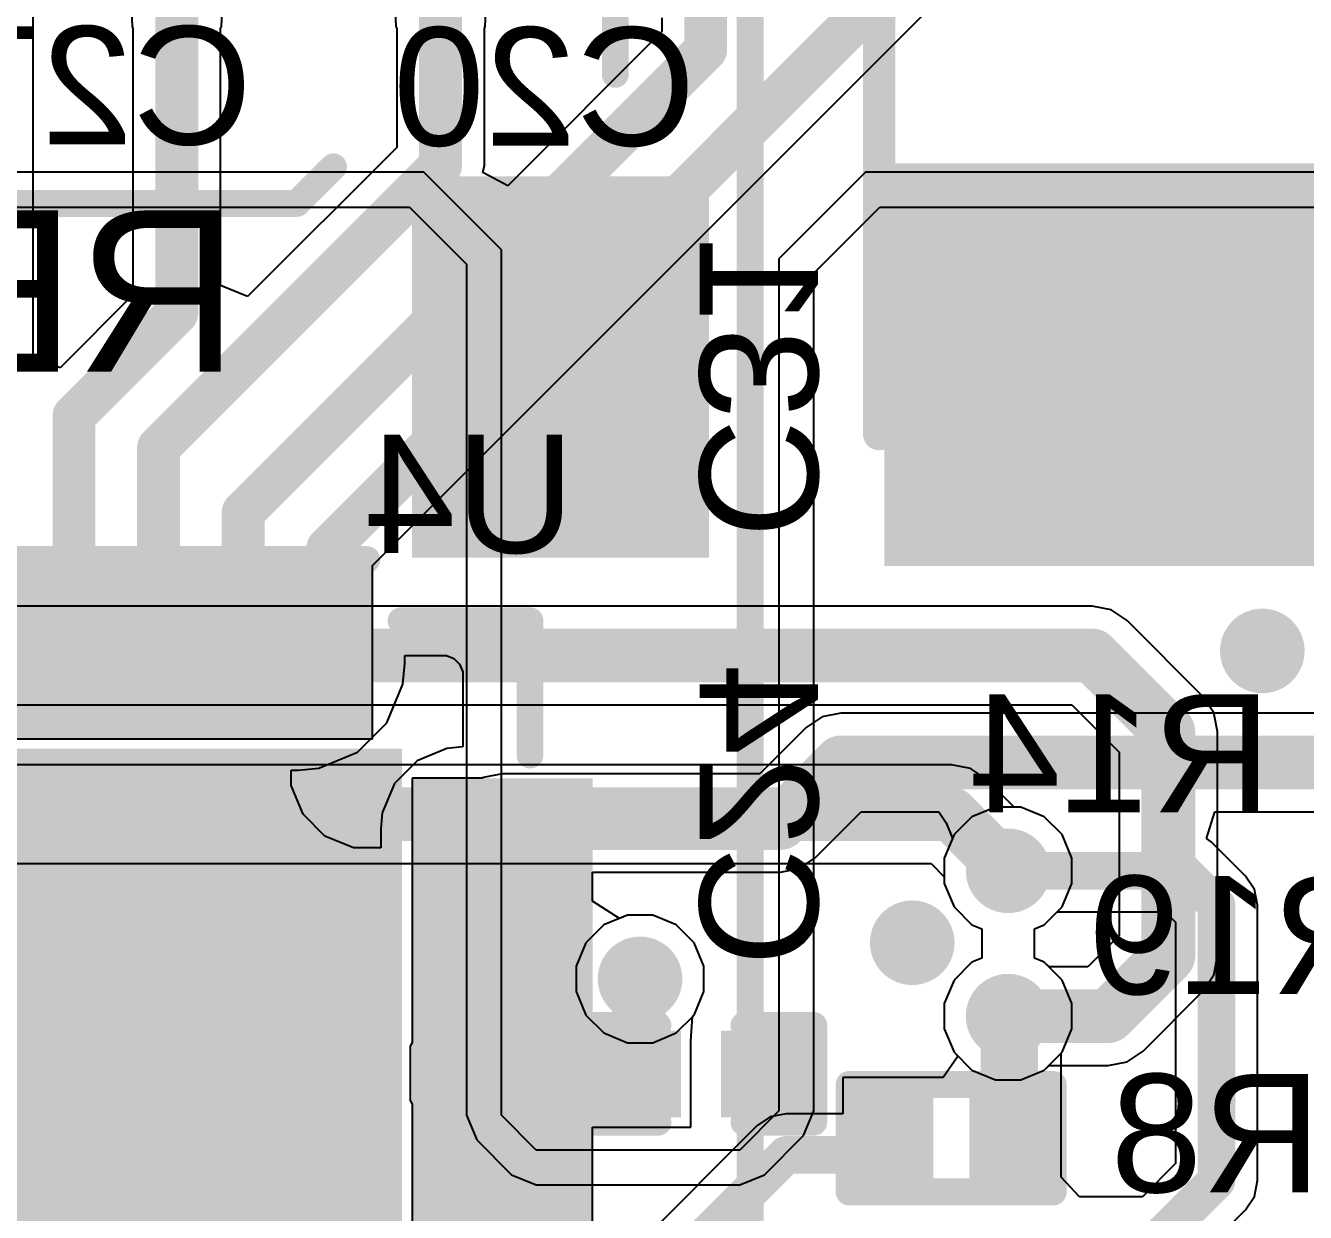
# Model space of a CAD drawing. Header units: millimetres. Extents: x -6 to 110, y 0 to 86.
# Drawn here: x 6.07 to 12.12, y 13.11 to 18.72 of the extents above; entities that cross this region are included whole.
import ezdxf

# ---------------------------------------------------------------- set-up
doc = ezdxf.new("R2010")
doc.units = ezdxf.units.MM
for name, color, linetype in [('BottomLayer', 5, 'Continuous'), ('BottomOverlay', 54, 'Continuous'), ('BottomPaste', 16, 'Continuous'), ('BottomSolder', 6, 'Continuous'), ('MidLayer1', 16, 'Continuous'), ('MidLayer2', 76, 'Continuous'), ('TopLayer', 1, 'Continuous'), ('TopOverlay', 2, 'Continuous'), ('TopPaste', 8, 'Continuous'), ('TopSolder', 216, 'Continuous'), ('ViaHoleLayer', 16, 'Continuous')]:
    doc.layers.add(name, color=color, linetype=linetype)
doc.styles.add('Arial', font='', dxfattribs={"height": 0.2})
doc.styles.get('Arial').set_extended_font_data('Arial')

# ---------------------------------------------------------------- blocks, each defined once
blk = doc.blocks.new('HF32FA_G_005_HSL1_27')
at = {"layer": 'TopOverlay', "const_width": 0.127}
blk.add_lwpolyline([(-8.8138, 5.08), (8.8138, 5.08)], dxfattribs=at)
blk = doc.blocks.new('QFNWB_56__7_7__B_35')
at = {"layer": 'BottomLayer'}
for points in [[(2.85, 2.85), (2.85, -2.85), (-2.85, -2.85), (-2.85, 2.85)], [(3.1, -1.29), (3.75, -1.29), (3.75, -1.51), (3.1, -1.51)], [(3.1, -1.69), (3.75, -1.69), (3.75, -1.91), (3.1, -1.91)], [(3.1, -2.09), (3.75, -2.09), (3.75, -2.31), (3.1, -2.31)], [(3.1, -2.49), (3.75, -2.49), (3.75, -2.71), (3.1, -2.71)], [(1.11, -3.1), (1.11, -3.75), (0.89, -3.75), (0.89, -3.1)], [(1.51, -3.1), (1.51, -3.75), (1.29, -3.75), (1.29, -3.1)], [(1.91, -3.1), (1.91, -3.75), (1.69, -3.75), (1.69, -3.1)], [(2.31, -3.1), (2.31, -3.75), (2.09, -3.75), (2.09, -3.1)], [(2.71, -3.1), (2.71, -3.75), (2.49, -3.75), (2.49, -3.1)]]:
    blk.add_hatch(color=5, dxfattribs=at).paths.add_polyline_path(points)
at = {"layer": 'BottomPaste'}
for points in [[(2.85, 2.85), (2.85, -2.85), (-2.85, -2.85), (-2.85, 2.85)], [(3.1, -1.29), (3.75, -1.29), (3.75, -1.51), (3.1, -1.51)], [(3.1, -1.69), (3.75, -1.69), (3.75, -1.91), (3.1, -1.91)], [(3.1, -2.09), (3.75, -2.09), (3.75, -2.31), (3.1, -2.31)], [(3.1, -2.49), (3.75, -2.49), (3.75, -2.71), (3.1, -2.71)], [(1.11, -3.1), (1.11, -3.75), (0.89, -3.75), (0.89, -3.1)], [(1.51, -3.1), (1.51, -3.75), (1.29, -3.75), (1.29, -3.1)], [(1.91, -3.1), (1.91, -3.75), (1.69, -3.75), (1.69, -3.1)], [(2.31, -3.1), (2.31, -3.75), (2.09, -3.75), (2.09, -3.1)], [(2.71, -3.1), (2.71, -3.75), (2.49, -3.75), (2.49, -3.1)]]:
    blk.add_hatch(color=16, dxfattribs=at).paths.add_polyline_path(points)
at = {"layer": 'BottomSolder'}
for points in [[(2.9516, 2.9516), (2.9516, -2.9516), (-2.9516, -2.9516), (-2.9516, 2.9516)], [(2.9984, -0.7884), (3.8516, -0.7884), (3.8516, -1.2116), (2.9984, -1.2116)], [(2.9984, -1.1884), (3.8516, -1.1884), (3.8516, -1.6116), (2.9984, -1.6116)], [(2.9984, -1.5884), (3.8516, -1.5884), (3.8516, -2.0116), (2.9984, -2.0116)], [(2.9984, -1.9884), (3.8516, -1.9884), (3.8516, -2.4116), (2.9984, -2.4116)], [(2.9984, -2.3884), (3.8516, -2.3884), (3.8516, -2.8116), (2.9984, -2.8116)], [(0.8116, -2.9984), (0.8116, -3.8516), (0.3884, -3.8516), (0.3884, -2.9984)], [(1.2116, -2.9984), (1.2116, -3.8516), (0.7884, -3.8516), (0.7884, -2.9984)], [(1.6116, -2.9984), (1.6116, -3.8516), (1.1884, -3.8516), (1.1884, -2.9984)], [(2.0116, -2.9984), (2.0116, -3.8516), (1.5884, -3.8516), (1.5884, -2.9984)], [(2.4116, -2.9984), (2.4116, -3.8516), (1.9884, -3.8516), (1.9884, -2.9984)], [(2.8116, -2.9984), (2.8116, -3.8516), (2.3884, -3.8516), (2.3884, -2.9984)]]:
    blk.add_hatch(color=6, dxfattribs=at).paths.add_polyline_path(points)
at = {"layer": 'BottomOverlay', "const_width": 0.127}
for points in [[(3.556, -2.9464), (3.556, -3.556)], [(2.921, -3.556), (3.556, -3.556)]]:
    blk.add_lwpolyline(points, dxfattribs=at)
at = {"layer": 'BottomOverlay', "const_width": 0.0635}
for points in [[(3.5242, -2.9464, 1), (3.5877, -2.9464, 1)], [(2.8893, -3.556, 1), (2.9527, -3.556, 1)], [(3.5242, -3.556, 1), (3.5877, -3.556, 1)], [(3.5242, -3.556, 1), (3.5877, -3.556, 1)]]:
    blk.add_lwpolyline(points, format="xyb", close=True, dxfattribs=at)
blk = doc.blocks.new('R___0201_B_53')
at = {"layer": 'BottomLayer'}
for points in [[(-0.41, 0.185), (-0.14, 0.185), (-0.14, -0.185), (-0.41, -0.185)], [(0.14, 0.185), (0.41, 0.185), (0.41, -0.185), (0.14, -0.185)]]:
    blk.add_hatch(color=5, dxfattribs=at).paths.add_polyline_path(points)
at = {"layer": 'BottomPaste'}
for points in [[(-0.41, 0.185), (-0.14, 0.185), (-0.14, -0.185), (-0.41, -0.185)], [(0.14, 0.185), (0.41, 0.185), (0.41, -0.185), (0.14, -0.185)]]:
    blk.add_hatch(color=16, dxfattribs=at).paths.add_polyline_path(points)
at = {"layer": 'BottomSolder'}
for points in [[(-0.465, 0.24), (-0.085, 0.24), (-0.085, -0.24), (-0.465, -0.24)], [(0.085, 0.24), (0.465, 0.24), (0.465, -0.24), (0.085, -0.24)]]:
    blk.add_hatch(color=6, dxfattribs=at).paths.add_polyline_path(points)
at = {"layer": 'BottomOverlay', "const_width": 0.127}
for points in [[(-0.4826, 0.254), (0.4826, 0.254)], [(-0.4826, -0.254), (-0.4826, 0.254)], [(0.4826, -0.254), (0.4826, 0.254)], [(-0.4826, -0.254), (0.4826, -0.254)]]:
    blk.add_lwpolyline(points, dxfattribs=at)
at = {"layer": 'BottomOverlay', "const_width": 0.0635}
for points in [[(-0.5143, 0.254, 1), (-0.4508, 0.254, 1)], [(-0.5143, 0.254, 1), (-0.4508, 0.254, 1)], [(0.4508, 0.254, 1), (0.5143, 0.254, 1)], [(0.4508, 0.254, 1), (0.5143, 0.254, 1)], [(-0.5143, -0.254, 1), (-0.4508, -0.254, 1)], [(-0.5143, -0.254, 1), (-0.4508, -0.254, 1)], [(0.4508, -0.254, 1), (0.5143, -0.254, 1)], [(0.4508, -0.254, 1), (0.5143, -0.254, 1)]]:
    blk.add_lwpolyline(points, format="xyb", close=True, dxfattribs=at)
blk = doc.blocks.new('V________T______61')
at = {"layer": 'TopLayer'}
blk.add_hatch(color=1, dxfattribs=at).paths.add_polyline_path([(-4.4, 2.0625), (-3.2, 2.0625), (-3.2, 0.4625), (-4.4, 0.4625)])
at = {"layer": 'TopPaste'}
blk.add_hatch(color=8, dxfattribs=at).paths.add_polyline_path([(-4.4, 2.0625), (-3.2, 2.0625), (-3.2, 0.4625), (-4.4, 0.4625)])
at = {"layer": 'TopSolder'}
blk.add_hatch(color=216, dxfattribs=at).paths.add_polyline_path([(-4.5016, 2.1641), (-3.0984, 2.1641), (-3.0984, 0.3609), (-4.5016, 0.3609)])
at = {"layer": 'TopOverlay', "const_width": 0.127}
for points in [[(2.9322, 2.1732), (-2.8844, 2.1732)], [(-4.0592, -0.1204), (-4.0592, -1.15)]]:
    blk.add_lwpolyline(points, dxfattribs=at)
at = {"layer": 'TopOverlay', "const_width": 0.0635}
for points in [[(-2.9161, 2.1732, 1), (-2.8526, 2.1732, 1)], [(-4.0909, -0.1204, 1), (-4.0274, -0.1204, 1)]]:
    blk.add_lwpolyline(points, format="xyb", close=True, dxfattribs=at)
blk = doc.blocks.new('CAP_0201_B_67')
at = {"layer": 'BottomLayer'}
for points in [[(-0.45, 0.15), (-0.15, 0.15), (-0.15, -0.15), (-0.45, -0.15)], [(0.15, 0.15), (0.45, 0.15), (0.45, -0.15), (0.15, -0.15)]]:
    blk.add_hatch(color=5, dxfattribs=at).paths.add_polyline_path(points)
at = {"layer": 'BottomPaste'}
for points in [[(-0.45, 0.15), (-0.15, 0.15), (-0.15, -0.15), (-0.45, -0.15)], [(0.15, 0.15), (0.45, 0.15), (0.45, -0.15), (0.15, -0.15)]]:
    blk.add_hatch(color=16, dxfattribs=at).paths.add_polyline_path(points)
at = {"layer": 'BottomSolder'}
for points in [[(-0.505, 0.205), (-0.095, 0.205), (-0.095, -0.205), (-0.505, -0.205)], [(0.095, 0.205), (0.505, 0.205), (0.505, -0.205), (0.095, -0.205)]]:
    blk.add_hatch(color=6, dxfattribs=at).paths.add_polyline_path(points)
at = {"layer": 'BottomOverlay', "const_width": 0.127}
for points in [[(-0.5334, 0.2286), (-0.5334, -0.2286)], [(-0.2032, 0.2286), (-0.5334, 0.2286)], [(0.5334, 0.2286), (0.2032, 0.2286)], [(0.5334, 0.2286), (0.5334, -0.2286)], [(-0.2032, -0.2286), (-0.5334, -0.2286)], [(0.5334, -0.2286), (0.2032, -0.2286)]]:
    blk.add_lwpolyline(points, dxfattribs=at)
at = {"layer": 'BottomOverlay', "const_width": 0.0635}
for points in [[(-0.5651, 0.2286, 1), (-0.5016, 0.2286, 1)], [(-0.5651, 0.2286, 1), (-0.5016, 0.2286, 1)], [(-0.2349, 0.2286, 1), (-0.1714, 0.2286, 1)], [(0.1714, 0.2286, 1), (0.2349, 0.2286, 1)], [(0.5016, 0.2286, 1), (0.5651, 0.2286, 1)], [(0.5016, 0.2286, 1), (0.5651, 0.2286, 1)], [(-0.5651, -0.2286, 1), (-0.5016, -0.2286, 1)], [(-0.5651, -0.2286, 1), (-0.5016, -0.2286, 1)], [(-0.2349, -0.2286, 1), (-0.1714, -0.2286, 1)], [(0.1714, -0.2286, 1), (0.2349, -0.2286, 1)], [(0.5016, -0.2286, 1), (0.5651, -0.2286, 1)], [(0.5016, -0.2286, 1), (0.5651, -0.2286, 1)]]:
    blk.add_lwpolyline(points, format="xyb", close=True, dxfattribs=at)
blk = doc.blocks.new('C____B_B_78')
at = {"layer": 'BottomLayer'}
for points in [[(-0.85, 1.5), (-0.85, -1.5), (-2.55, -1.5), (-2.55, 1.5)], [(2.55, 1.5), (2.55, -1.5), (0.85, -1.5), (0.85, 1.5)]]:
    blk.add_hatch(color=5, dxfattribs=at).paths.add_polyline_path(points)
at = {"layer": 'BottomPaste'}
for points in [[(-0.85, 1.5), (-0.85, -1.5), (-2.55, -1.5), (-2.55, 1.5)], [(2.55, 1.5), (2.55, -1.5), (0.85, -1.5), (0.85, 1.5)]]:
    blk.add_hatch(color=16, dxfattribs=at).paths.add_polyline_path(points)
at = {"layer": 'BottomSolder'}
for points in [[(-0.7484, 1.6016), (-0.7484, -1.6016), (-2.6516, -1.6016), (-2.6516, 1.6016)], [(2.6516, 1.6016), (2.6516, -1.6016), (0.7484, -1.6016), (0.7484, 1.6016)]]:
    blk.add_hatch(color=6, dxfattribs=at).paths.add_polyline_path(points)
at = {"layer": 'BottomOverlay', "const_width": 0.1524}
for points in [[(2.0283, 1.6256), (-1.9341, 1.6256)], [(2.0283, -1.6256), (-1.9341, -1.6256)]]:
    blk.add_lwpolyline(points, dxfattribs=at)
at = {"layer": 'BottomOverlay', "const_width": 0.0762}
for points in [[(-1.9722, 1.6256, 1), (-1.896, 1.6256, 1)], [(1.9902, 1.6256, 1), (2.0664, 1.6256, 1)], [(-1.9722, -1.6256, 1), (-1.896, -1.6256, 1)], [(1.9902, -1.6256, 1), (2.0664, -1.6256, 1)]]:
    blk.add_lwpolyline(points, format="xyb", close=True, dxfattribs=at)

msp = doc.modelspace()

# ---------------------------------------------------------------- hatches: boundary and pattern name
at = {"layer": 'BottomLayer'}
h = msp.add_hatch(color=5, dxfattribs=at)
edge = h.paths.add_edge_path()
edge.add_arc((11.9208, 15.767), 0.2, 0, 360)
h = msp.add_hatch(color=5, dxfattribs=at)
edge = h.paths.add_edge_path()
edge.add_arc((10.7188, 14.7276), 0.2, 0, 360)
h = msp.add_hatch(color=5, dxfattribs=at)
edge = h.paths.add_edge_path()
edge.add_arc((10.2656, 14.3875), 0.2, 0, 360)
h = msp.add_hatch(color=5, dxfattribs=at)
edge = h.paths.add_edge_path()
edge.add_arc((8.9786, 14.2166), 0.2, 0, 360)
h = msp.add_hatch(color=5, dxfattribs=at)
edge = h.paths.add_edge_path()
edge.add_arc((10.7188, 14.0405), 0.2, 0, 360)
h = msp.add_hatch(color=5, dxfattribs=at)
edge = h.paths.add_edge_path()
edge.add_arc((6.4496, 13.8938), 0.2, 0, 360)
for points in [[(10.5897, 13.2786), (10.8597, 13.2786), (10.8597, 14.0405), (10.5897, 14.0405)], [(8.0022, 13.6436), (8.8732, 13.6436), (8.8732, 13.8976), (8.0022, 13.8976)]]:
    msp.add_hatch(color=5, dxfattribs=at).paths.add_polyline_path(points)
at = {"layer": 'MidLayer1'}
h = msp.add_hatch(color=16, dxfattribs=at)
edge = h.paths.add_edge_path()
edge.add_arc((11.9208, 15.767), 0.2, 0, 360)
h = msp.add_hatch(color=16, dxfattribs=at)
edge = h.paths.add_edge_path()
edge.add_arc((10.7188, 14.7276), 0.2, 0, 360)
h = msp.add_hatch(color=16, dxfattribs=at)
edge = h.paths.add_edge_path()
edge.add_arc((10.2656, 14.3875), 0.2, 0, 360)
h = msp.add_hatch(color=16, dxfattribs=at)
edge = h.paths.add_edge_path()
edge.add_arc((8.9786, 14.2166), 0.2, 0, 360)
h = msp.add_hatch(color=16, dxfattribs=at)
edge = h.paths.add_edge_path()
edge.add_arc((10.7188, 14.0405), 0.2, 0, 360)
h = msp.add_hatch(color=16, dxfattribs=at)
edge = h.paths.add_edge_path()
edge.add_arc((6.4496, 13.8938), 0.2, 0, 360)
at = {"layer": 'MidLayer2'}
h = msp.add_hatch(color=76, dxfattribs=at)
edge = h.paths.add_edge_path()
edge.add_arc((11.9208, 15.767), 0.2, 0, 360)
h = msp.add_hatch(color=76, dxfattribs=at)
edge = h.paths.add_edge_path()
edge.add_arc((10.7188, 14.7276), 0.2, 0, 360)
h = msp.add_hatch(color=76, dxfattribs=at)
edge = h.paths.add_edge_path()
edge.add_arc((10.2656, 14.3875), 0.2, 0, 360)
h = msp.add_hatch(color=76, dxfattribs=at)
edge = h.paths.add_edge_path()
edge.add_arc((8.9786, 14.2166), 0.2, 0, 360)
h = msp.add_hatch(color=76, dxfattribs=at)
edge = h.paths.add_edge_path()
edge.add_arc((10.7188, 14.0405), 0.2, 0, 360)
h = msp.add_hatch(color=76, dxfattribs=at)
edge = h.paths.add_edge_path()
edge.add_arc((6.4496, 13.8938), 0.2, 0, 360)
at = {"layer": 'TopLayer'}
h = msp.add_hatch(color=1, dxfattribs=at)
edge = h.paths.add_edge_path()
edge.add_arc((11.9208, 15.767), 0.2, 0, 360)
h = msp.add_hatch(color=1, dxfattribs=at)
edge = h.paths.add_edge_path()
edge.add_arc((10.7188, 14.7276), 0.2, 0, 360)
h = msp.add_hatch(color=1, dxfattribs=at)
edge = h.paths.add_edge_path()
edge.add_arc((10.2656, 14.3875), 0.2, 0, 360)
h = msp.add_hatch(color=1, dxfattribs=at)
edge = h.paths.add_edge_path()
edge.add_arc((8.9786, 14.2166), 0.2, 0, 360)
msp.add_hatch(color=1, dxfattribs=at).paths.add_polyline_path([(3.0226, 10.4902), (6.8326, 10.4902), (6.8326, 14.3002), (3.0226, 14.3002)])
h = msp.add_hatch(color=1, dxfattribs=at)
edge = h.paths.add_edge_path()
edge.add_arc((10.7188, 14.0405), 0.2, 0, 360)
h = msp.add_hatch(color=1, dxfattribs=at)
edge = h.paths.add_edge_path()
edge.add_arc((6.4496, 13.8938), 0.2, 0, 360)
at = {"layer": 'ViaHoleLayer'}
h = msp.add_hatch(color=16, dxfattribs=at)
edge = h.paths.add_edge_path()
edge.add_arc((11.9208, 15.767), 0.1, 0, 360)
h = msp.add_hatch(color=16, dxfattribs=at)
edge = h.paths.add_edge_path()
edge.add_arc((10.7188, 14.7276), 0.1, 0, 360)
h = msp.add_hatch(color=16, dxfattribs=at)
edge = h.paths.add_edge_path()
edge.add_arc((10.2656, 14.3875), 0.1, 0, 360)
h = msp.add_hatch(color=16, dxfattribs=at)
edge = h.paths.add_edge_path()
edge.add_arc((8.9786, 14.2166), 0.1, 0, 360)
h = msp.add_hatch(color=16, dxfattribs=at)
edge = h.paths.add_edge_path()
edge.add_arc((10.7188, 14.0405), 0.1, 0, 360)
h = msp.add_hatch(color=16, dxfattribs=at)
edge = h.paths.add_edge_path()
edge.add_arc((6.4496, 13.8938), 0.1, 0, 360)

# ---------------------------------------------------------------- linework, layer by layer
at = {"layer": 'BottomLayer'}
for p, q in [((6.1094, 17.1582), (6.1094, 19.7163)), ((7.7138, 16.1706), (10.4829, 18.9397)), ((6.5739, 18.7911), (6.5767, 18.7189)), ((6.9997, 18.7189), (7.0025, 18.7911)), ((7.821, 18.7911), (7.8239, 18.7189)), ((8.2468, 18.7189), (8.2497, 18.7911)), ((9.0816, 18.7604), (9.0816, 18.6946)), ((6.5767, 18.7189), (6.581, 18.7096)), ((6.581, 18.7096), (6.581, 17.4502)), ((6.9954, 18.7096), (6.9997, 18.7189)), ((6.9954, 17.4944), (6.9954, 18.7096)), ((7.8239, 18.7189), (7.8282, 18.7096)), ((7.8282, 18.7096), (7.8282, 18.1476)), ((8.2425, 18.7096), (8.2468, 18.7189)), ((8.2425, 18.0618), (8.2425, 18.7096)), ((9.0816, 18.6946), (8.353, 17.966)), ((7.8282, 18.1476), (7.1224, 17.4418)), ((8.2359, 18.0286), (8.2425, 18.0618)), ((8.2425, 18.0618), (8.2425, 18.0618)), ((8.353, 17.966), (8.2359, 18.0286)), ((7.1224, 17.4418), (6.9954, 17.4944)), ((6.581, 17.4502), (6.2364, 17.1056)), ((6.2364, 17.1056), (6.1094, 17.1582)), ((7.7138, 15.352), (7.7138, 16.1706)), ((7.8662, 15.7076), (7.8662, 15.7453)), ((7.8662, 15.7453), (8.0444, 15.7453)), ((8.0444, 15.7453), (8.0634, 15.7453)), ((8.0634, 15.7453), (8.0986, 15.7307)), ((7.8565, 15.6093), (7.8662, 15.7076)), ((7.8662, 15.7076), (7.8662, 15.7076)), ((8.0986, 15.7307), (8.1255, 15.7038)), ((8.1255, 15.7038), (8.1401, 15.6687)), ((8.1401, 15.6687), (8.1401, 15.6497)), ((8.1401, 15.6497), (8.1401, 15.6497)), ((8.1401, 15.6497), (8.1401, 15.3135)), ((7.7813, 15.4276), (7.8565, 15.6093)), ((9.8391, 15.4553), (9.7635, 15.4048)), ((9.9283, 15.4731), (9.8391, 15.4553)), ((12.2646, 15.4731), (9.9283, 15.4731)), ((7.6422, 15.2885), (7.7813, 15.4276)), ((9.7635, 15.4048), (9.5454, 15.1867)), ((2.4324, 15.352), (7.7138, 15.352)), ((8.1401, 15.3135), (8.0644, 15.3061)), ((7.4605, 15.2133), (7.6422, 15.2885)), ((8.0644, 15.3061), (7.9246, 15.2481)), ((7.3293, 15.2036), (7.3622, 15.2036)), ((7.3293, 15.1305), (7.3293, 15.2036)), ((7.3293, 15.2036), (7.3293, 15.2036)), ((7.3622, 15.2036), (7.4605, 15.2133)), ((7.9246, 15.2481), (7.8176, 15.1411)), ((7.3852, 14.9953), (7.3293, 15.1305)), ((7.8176, 15.1411), (7.7597, 15.0013)), ((8.2324, 15.1652), (7.9006, 15.1652)), ((7.9006, 15.1652), (7.9006, 13.9178)), ((8.238, 15.1689), (8.2324, 15.1652)), ((8.3272, 15.1867), (8.238, 15.1689)), ((9.5454, 15.1867), (8.3272, 15.1867)), ((7.4887, 14.8919), (7.3852, 14.9953)), ((7.7597, 15.0013), (7.7522, 14.9257)), ((9.8067, 14.7888), (10.0248, 15.0069)), ((10.0248, 15.0069), (10.392, 15.0069)), ((10.392, 15.0069), (10.426, 14.9551)), ((10.426, 14.9551), (10.4555, 14.8799)), ((11.657, 14.8799), (11.6955, 15.0069)), ((11.6955, 15.0069), (12.2646, 15.0069)), ((7.6238, 14.8359), (7.4887, 14.8919)), ((7.7522, 14.9257), (7.7522, 14.9257)), ((7.7522, 14.9257), (7.7522, 14.8359)), ((7.697, 14.8359), (7.6238, 14.8359)), ((7.7522, 14.8359), (7.697, 14.8359)), ((10.4555, 14.8799), (10.4172, 14.7876)), ((11.6794, 14.865), (11.657, 14.8799)), ((11.8417, 14.7026), (11.6794, 14.865)), ((9.7311, 14.7383), (9.8067, 14.7888)), ((10.4172, 14.7876), (10.4172, 14.6676)), ((8.7538, 14.5843), (8.7538, 14.7205)), ((8.7538, 14.7205), (9.6419, 14.7205)), ((9.6419, 14.7205), (9.7311, 14.7383)), ((10.4172, 14.6676), (10.4632, 14.5568)), ((11.8838, 14.6396), (11.8417, 14.7026)), ((8.8808, 14.5026), (8.7538, 14.5843)), ((11.8986, 14.5653), (11.8838, 14.6396)), ((10.4632, 14.5568), (10.548, 14.4719)), ((10.8897, 14.4719), (10.9511, 14.5334)), ((10.9511, 14.5334), (11.4616, 14.5334)), ((11.4616, 14.5334), (11.5101, 14.4848)), ((11.8986, 13.2629), (11.8986, 14.5653)), ((11.8986, 14.5653), (11.8986, 14.5653)), ((8.9186, 14.5182), (8.8808, 14.5026)), ((9.0386, 14.5182), (8.9186, 14.5182)), ((9.1494, 14.4723), (9.0386, 14.5182)), ((9.2343, 14.3875), (9.1494, 14.4723)), ((10.548, 14.4719), (10.5942, 14.4528)), ((10.8435, 14.4528), (10.8897, 14.4719)), ((11.5101, 14.4848), (11.5101, 13.3433)), ((10.5942, 14.4528), (10.5942, 14.3153)), ((10.8435, 14.3153), (10.8435, 14.4528)), ((9.2802, 14.2766), (9.2343, 14.3875)), ((10.548, 14.2962), (10.4632, 14.2113)), ((10.5942, 14.3153), (10.548, 14.2962)), ((10.8897, 14.2962), (10.8435, 14.3153)), ((10.9745, 14.2113), (10.8897, 14.2962)), ((9.2802, 14.1566), (9.2802, 14.2766)), ((10.4632, 14.2113), (10.4172, 14.1005)), ((11.0204, 14.1005), (10.9745, 14.2113)), ((9.2343, 14.0458), (9.2802, 14.1566)), ((10.4172, 14.1005), (10.4172, 13.9805)), ((11.0204, 13.9805), (11.0204, 14.1005)), ((9.2271, 14.0386), (9.2343, 14.0458)), ((9.2181, 13.9215), (9.2271, 14.0386)), ((10.4172, 13.9805), (10.4632, 13.8696)), ((10.9745, 13.8696), (11.0204, 13.9805)), ((7.9006, 13.9178), (7.8923, 13.8976)), ((9.2181, 13.516), (9.2181, 13.9215)), ((7.8923, 13.8976), (7.8923, 13.6436)), ((10.4632, 13.8696), (10.4798, 13.853)), ((10.9697, 13.8648), (10.9745, 13.8696)), ((10.9697, 13.2786), (10.9697, 13.8648)), ((10.4798, 13.8489), (10.4113, 13.7502)), ((10.4798, 13.853), (10.4798, 13.8489)), ((10.4113, 13.7502), (9.9381, 13.7502)), ((9.9381, 13.7502), (9.9381, 13.5787)), ((7.8923, 13.6436), (7.9006, 13.6234)), ((7.9006, 13.6234), (7.9006, 12.742)), ((9.5944, 13.5639), (9.5314, 13.5218)), ((9.6688, 13.5787), (9.5944, 13.5639)), ((9.9381, 13.5787), (9.6688, 13.5787)), ((8.7538, 12.9238), (8.7538, 13.516)), ((8.7538, 13.516), (9.2181, 13.516)), ((9.5314, 13.5218), (8.8808, 12.8712)), ((9.5314, 13.5218), (9.5314, 13.5218)), ((11.5101, 13.3433), (11.3538, 13.187)), ((11.0559, 13.187), (10.9697, 13.2786)), ((11.8838, 13.1885), (11.8986, 13.2629)), ((11.3538, 13.187), (11.0559, 13.187)), ((11.8417, 13.1255), (11.8838, 13.1885)), ((11.5716, 12.8555), (11.8417, 13.1255))]:
    msp.add_line(p, q, dxfattribs=at)
for points, const_width in [([(6.7882, 17.3644), (6.7882, 19.4822)], 0.2032), ([(8.0354, 18.0618), (8.0354, 19.4822)], 0.2032), ([(9.2888, 18.6088), (9.2888, 19.4822)], 0.2032), ([(7.5022, 16.252), (10.3364, 19.0862)], 0.2032), ([(7.1022, 16.4223), (9.2888, 18.6088)], 0.2032), ([(6.7022, 16.7287), (8.0354, 18.0618)], 0.2032), ([(6.3022, 16.8784), (6.7882, 17.3644)], 0.2032), ([(6.3022, 15.7786), (6.3022, 16.8784)], 0.2032), ([(6.7022, 15.7786), (6.7022, 16.7287)], 0.2032), ([(7.1022, 15.7786), (7.1022, 16.4223)], 0.2032), ([(7.5022, 15.7786), (7.5022, 16.252)], 0.2032), ([(9.6419, 14.9536), (9.9283, 15.24)], 0.254), ([(9.9283, 15.24), (12.5012, 15.24)], 0.254), ([(8.3272, 14.9536), (9.6419, 14.9536)], 0.254), ([(10.7188, 14.7276), (11.542, 14.7276)], 0.1778), ([(11.542, 14.7276), (11.7043, 14.5653)], 0.1778), ([(11.7043, 13.2629), (11.7043, 14.5653)], 0.1778), ([(8.9725, 14.2106), (8.9786, 14.2166)], 0.254), ([(8.9725, 13.7736), (8.9725, 14.2106)], 0.254), ([(8.9665, 13.7676), (8.9725, 13.7736)], 0.254), ([(8.8379, 12.5536), (9.6688, 13.3844)], 0.1778), ([(9.6688, 13.3844), (10.1894, 13.3844)], 0.1778), ([(11.4343, 12.9928), (11.7043, 13.2629)], 0.1778)]:
    msp.add_lwpolyline(points, dxfattribs=dict(at, const_width=const_width))
for points, const_width in [([(9.238, 18.6088, 1), (9.3396, 18.6088, 1)], 0.1016), ([(9.238, 18.6088, 1), (9.3396, 18.6088, 1)], 0.1016), ([(7.9846, 18.0618, 1), (8.0862, 18.0618, 1)], 0.1016), ([(7.9846, 18.0618, 1), (8.0862, 18.0618, 1)], 0.1016), ([(6.7374, 17.3644, 1), (6.839, 17.3644, 1)], 0.1016), ([(6.7374, 17.3644, 1), (6.839, 17.3644, 1)], 0.1016), ([(6.2514, 16.8784, 1), (6.353, 16.8784, 1)], 0.1016), ([(6.2514, 16.8784, 1), (6.353, 16.8784, 1)], 0.1016), ([(6.6514, 16.7287, 1), (6.753, 16.7287, 1)], 0.1016), ([(6.6514, 16.7287, 1), (6.753, 16.7287, 1)], 0.1016), ([(7.0514, 16.4223, 1), (7.153, 16.4223, 1)], 0.1016), ([(7.0514, 16.4223, 1), (7.153, 16.4223, 1)], 0.1016), ([(7.4514, 16.252, 1), (7.553, 16.252, 1)], 0.1016), ([(7.4514, 16.252, 1), (7.553, 16.252, 1)], 0.1016), ([(6.2514, 15.7786, 1), (6.353, 15.7786, 1)], 0.1016), ([(6.6514, 15.7786, 1), (6.753, 15.7786, 1)], 0.1016), ([(7.0514, 15.7786, 1), (7.153, 15.7786, 1)], 0.1016), ([(7.4514, 15.7786, 1), (7.553, 15.7786, 1)], 0.1016), ([(9.8648, 15.24, 1), (9.9918, 15.24, 1)], 0.127), ([(9.8648, 15.24, 1), (9.9918, 15.24, 1)], 0.127), ([(8.2637, 14.9536, 1), (8.3907, 14.9536, 1)], 0.127), ([(9.5784, 14.9536, 1), (9.7054, 14.9536, 1)], 0.127), ([(9.5784, 14.9536, 1), (9.7054, 14.9536, 1)], 0.127), ([(10.6744, 14.7276, 1), (10.7633, 14.7276, 1)], 0.0889), ([(11.4976, 14.7276, 1), (11.5865, 14.7276, 1)], 0.0889), ([(11.4976, 14.7276, 1), (11.5865, 14.7276, 1)], 0.0889), ([(11.6599, 14.5653, 1), (11.7488, 14.5653, 1)], 0.0889), ([(11.6599, 14.5653, 1), (11.7488, 14.5653, 1)], 0.0889), ([(8.9151, 14.2166, 1), (9.0421, 14.2166, 1)], 0.127), ([(8.909, 14.2106, 1), (9.036, 14.2106, 1)], 0.127), ([(8.909, 14.2106, 1), (9.036, 14.2106, 1)], 0.127), ([(8.903, 13.7676, 1), (9.03, 13.7676, 1)], 0.127), ([(8.909, 13.7736, 1), (9.036, 13.7736, 1)], 0.127), ([(8.909, 13.7736, 1), (9.036, 13.7736, 1)], 0.127), ([(9.6243, 13.3844, 1), (9.7132, 13.3844, 1)], 0.0889), ([(9.6243, 13.3844, 1), (9.7132, 13.3844, 1)], 0.0889), ([(10.145, 13.3844, 1), (10.2339, 13.3844, 1)], 0.0889), ([(11.6599, 13.2629, 1), (11.7488, 13.2629, 1)], 0.0889), ([(11.6599, 13.2629, 1), (11.7488, 13.2629, 1)], 0.0889)]:
    msp.add_lwpolyline(points, format="xyb", close=True, dxfattribs=dict(at, const_width=const_width))
at = {"layer": 'BottomOverlay', "const_width": 0.127}
for points in [[(7.3561, 17.8825), (7.529, 18.0554)], [(5.3572, 17.8825), (6.8256, 17.8825)], [(6.8256, 17.8825), (7.3561, 17.8825)]]:
    msp.add_lwpolyline(points, dxfattribs=at)
at = {"layer": 'BottomOverlay', "const_width": 0.0635}
for points in [[(7.4973, 18.0554, 1), (7.5608, 18.0554, 1)], [(6.7938, 17.8825, 1), (6.8573, 17.8825, 1)], [(6.7938, 17.8825, 1), (6.8573, 17.8825, 1)], [(7.3244, 17.8825, 1), (7.3879, 17.8825, 1)], [(7.3244, 17.8825, 1), (7.3879, 17.8825, 1)]]:
    msp.add_lwpolyline(points, format="xyb", close=True, dxfattribs=at)
at = {"layer": 'MidLayer1'}
for p, q in [((7.9565, 18.0303), (3.2232, 18.0303)), ((8.3236, 17.6632), (7.9565, 18.0303)), ((10.0439, 18.0303), (9.6348, 17.6212)), ((19.0463, 18.0303), (10.0439, 18.0303)), ((3.2916, 17.8654), (7.8882, 17.8654)), ((7.8882, 17.8654), (8.1586, 17.5949)), ((9.7998, 17.5528), (10.1123, 17.8654)), ((10.1123, 17.8654), (19.0463, 17.8654)), ((8.3236, 13.5719), (8.3236, 17.6632)), ((9.6348, 17.6212), (9.6348, 13.5926)), ((8.1586, 17.5949), (8.1586, 13.5719)), ((9.7998, 13.5926), (9.7998, 17.5528)), ((10.6588, 15.0292), (10.548, 14.9833)), ((10.7788, 15.0292), (10.6588, 15.0292)), ((10.8897, 14.9833), (10.7788, 15.0292)), ((10.548, 14.9833), (10.4632, 14.8985)), ((10.9745, 14.8985), (10.8897, 14.9833)), ((10.4632, 14.8985), (10.4172, 14.7876)), ((11.0204, 14.7876), (10.9745, 14.8985)), ((10.4172, 14.7876), (10.4172, 14.6676)), ((11.0204, 14.6676), (11.0204, 14.7876)), ((10.4172, 14.6676), (10.4632, 14.5568)), ((10.9745, 14.5568), (11.0204, 14.6676)), ((10.4632, 14.5568), (10.548, 14.4719)), ((10.8897, 14.4719), (10.9745, 14.5568)), ((10.548, 14.4719), (10.5942, 14.4528)), ((10.8435, 14.4528), (10.8897, 14.4719)), ((10.5942, 14.4528), (10.5942, 14.3153)), ((10.8435, 14.3153), (10.8435, 14.4528)), ((10.548, 14.2962), (10.4632, 14.2113)), ((10.5942, 14.3153), (10.548, 14.2962)), ((10.8897, 14.2962), (10.8435, 14.3153)), ((10.9745, 14.2113), (10.8897, 14.2962)), ((10.4632, 14.2113), (10.4172, 14.1005)), ((11.0204, 14.1005), (10.9745, 14.2113)), ((10.4172, 14.1005), (10.4172, 13.9805)), ((11.0204, 13.9805), (11.0204, 14.1005)), ((10.4172, 13.9805), (10.4632, 13.8696)), ((10.9745, 13.8696), (11.0204, 13.9805)), ((10.4632, 13.8696), (10.548, 13.7848)), ((10.8897, 13.7848), (10.9745, 13.8696)), ((10.548, 13.7848), (10.6588, 13.7389)), ((10.6588, 13.7389), (10.7788, 13.7389)), ((10.7788, 13.7389), (10.8897, 13.7848)), ((8.1586, 13.5719), (8.207, 13.4553)), ((8.4881, 13.4074), (8.3236, 13.5719)), ((9.6348, 13.5926), (9.4496, 13.4074)), ((9.7514, 13.4759), (9.7998, 13.5926)), ((8.207, 13.4553), (8.3715, 13.2908)), ((9.5663, 13.2908), (9.7514, 13.4759)), ((9.4496, 13.4074), (8.4881, 13.4074)), ((8.3715, 13.2908), (8.4881, 13.2425)), ((9.4496, 13.2425), (9.5663, 13.2908)), ((8.4881, 13.2425), (9.4496, 13.2425))]:
    msp.add_line(p, q, dxfattribs=at)
at = {"layer": 'MidLayer2'}
for p, q in [((10.6588, 15.0292), (10.548, 14.9833)), ((10.7788, 15.0292), (10.6588, 15.0292)), ((10.8897, 14.9833), (10.7788, 15.0292)), ((10.548, 14.9833), (10.4632, 14.8985)), ((10.9745, 14.8985), (10.8897, 14.9833)), ((10.4632, 14.8985), (10.4172, 14.7876)), ((11.0204, 14.7876), (10.9745, 14.8985)), ((10.4172, 14.7876), (10.4172, 14.6676)), ((11.0204, 14.6676), (11.0204, 14.7876)), ((10.4172, 14.6676), (10.4632, 14.5568)), ((10.9745, 14.5568), (11.0204, 14.6676)), ((10.4632, 14.5568), (10.548, 14.4719)), ((10.8897, 14.4719), (10.9745, 14.5568)), ((8.8077, 14.4723), (8.7229, 14.3875)), ((8.9186, 14.5182), (8.8077, 14.4723)), ((9.0386, 14.5182), (8.9186, 14.5182)), ((9.1494, 14.4723), (9.0386, 14.5182)), ((9.2343, 14.3875), (9.1494, 14.4723)), ((10.548, 14.4719), (10.5942, 14.4528)), ((10.8435, 14.4528), (10.8897, 14.4719)), ((10.5942, 14.4528), (10.5942, 14.3153)), ((10.8435, 14.3153), (10.8435, 14.4528)), ((8.7229, 14.3875), (8.677, 14.2766)), ((9.2802, 14.2766), (9.2343, 14.3875)), ((10.548, 14.2962), (10.4632, 14.2113)), ((10.5942, 14.3153), (10.548, 14.2962)), ((10.8897, 14.2962), (10.8435, 14.3153)), ((10.9745, 14.2113), (10.8897, 14.2962)), ((8.677, 14.2766), (8.677, 14.1566)), ((9.2802, 14.1566), (9.2802, 14.2766)), ((10.4632, 14.2113), (10.4172, 14.1005)), ((11.0204, 14.1005), (10.9745, 14.2113)), ((8.677, 14.1566), (8.7229, 14.0458)), ((9.2343, 14.0458), (9.2802, 14.1566)), ((10.4172, 14.1005), (10.4172, 13.9805)), ((11.0204, 13.9805), (11.0204, 14.1005)), ((8.7229, 14.0458), (8.8077, 13.9609)), ((9.1494, 13.9609), (9.2343, 14.0458)), ((10.4172, 13.9805), (10.4632, 13.8696)), ((10.9745, 13.8696), (11.0204, 13.9805)), ((8.8077, 13.9609), (8.9186, 13.915)), ((9.0386, 13.915), (9.1494, 13.9609)), ((8.9186, 13.915), (9.0386, 13.915)), ((10.4632, 13.8696), (10.548, 13.7848)), ((10.8897, 13.7848), (10.9745, 13.8696)), ((10.548, 13.7848), (10.6588, 13.7389)), ((10.6588, 13.7389), (10.7788, 13.7389)), ((10.7788, 13.7389), (10.8897, 13.7848))]:
    msp.add_line(p, q, dxfattribs=at)
at = {"layer": 'TopLayer'}
for p, q in [((11.1168, 15.9784), (5.7658, 15.9784)), ((11.206, 15.9606), (11.1168, 15.9784)), ((11.2816, 15.9101), (11.206, 15.9606)), ((11.6413, 15.5505), (11.2816, 15.9101)), ((5.6693, 15.5122), (11.0203, 15.5122)), ((11.0203, 15.5122), (11.2434, 15.2891)), ((11.6918, 15.4748), (11.6413, 15.5505)), ((11.7096, 15.3856), (11.6918, 15.4748)), ((11.7096, 14.3247), (11.7096, 15.3856)), ((11.2434, 15.2891), (11.2434, 14.4212)), ((10.4512, 15.2283), (4.9066, 15.2283)), ((10.5404, 15.2106), (10.4512, 15.2283)), ((10.616, 15.1601), (10.5404, 15.2106)), ((10.7469, 15.0292), (10.616, 15.1601)), ((10.7788, 15.0292), (10.7469, 15.0292)), ((10.8897, 14.9833), (10.7788, 15.0292)), ((10.9745, 14.8985), (10.8897, 14.9833)), ((11.0204, 14.7876), (10.9745, 14.8985)), ((11.0204, 14.6676), (11.0204, 14.7876)), ((4.81, 14.7622), (10.3547, 14.7622)), ((10.3547, 14.7622), (10.4172, 14.6996)), ((10.4172, 14.6996), (10.4172, 14.6676)), ((10.4172, 14.6676), (10.4632, 14.5568)), ((10.9745, 14.5568), (11.0204, 14.6676)), ((10.4632, 14.5568), (10.548, 14.4719)), ((10.8897, 14.4719), (10.9745, 14.5568)), ((8.8077, 14.4723), (8.7229, 14.3875)), ((8.9186, 14.5182), (8.8077, 14.4723)), ((9.0386, 14.5182), (8.9186, 14.5182)), ((9.1494, 14.4723), (9.0386, 14.5182)), ((9.2343, 14.3875), (9.1494, 14.4723)), ((10.548, 14.4719), (10.5942, 14.4528)), ((10.8435, 14.4528), (10.8897, 14.4719)), ((10.5942, 14.4528), (10.5942, 14.3153)), ((10.8435, 14.3153), (10.8435, 14.4528)), ((11.2434, 14.4212), (11.0957, 14.2736)), ((8.7229, 14.3875), (8.677, 14.2766)), ((9.2802, 14.2766), (9.2343, 14.3875)), ((10.548, 14.2962), (10.4632, 14.2113)), ((10.5942, 14.3153), (10.548, 14.2962)), ((10.8897, 14.2962), (10.8435, 14.3153)), ((10.9123, 14.2736), (10.8897, 14.2962)), ((11.6918, 14.2355), (11.7096, 14.3247)), ((8.677, 14.2766), (8.677, 14.1566)), ((9.2802, 14.1566), (9.2802, 14.2766)), ((11.0957, 14.2736), (10.9123, 14.2736)), ((11.6413, 14.1599), (11.6918, 14.2355)), ((10.4632, 14.2113), (10.4172, 14.1005)), ((11.3571, 13.8757), (11.6413, 14.1599)), ((8.677, 14.1566), (8.7229, 14.0458)), ((9.2343, 14.0458), (9.2802, 14.1566)), ((10.4172, 14.1005), (10.4172, 13.9805)), ((8.7229, 14.0458), (8.8077, 13.9609)), ((9.1494, 13.9609), (9.2343, 14.0458)), ((10.4172, 13.9805), (10.4632, 13.8696)), ((8.8077, 13.9609), (8.9186, 13.915)), ((9.0386, 13.915), (9.1494, 13.9609)), ((8.9186, 13.915), (9.0386, 13.915)), ((10.4632, 13.8696), (10.548, 13.7848)), ((11.2815, 13.8251), (11.3571, 13.8757)), ((10.8897, 13.7848), (10.9123, 13.8074)), ((10.9123, 13.8074), (11.1923, 13.8074)), ((11.1923, 13.8074), (11.2815, 13.8251)), ((10.548, 13.7848), (10.6588, 13.7389)), ((10.6588, 13.7389), (10.7788, 13.7389)), ((10.7788, 13.7389), (10.8897, 13.7848))]:
    msp.add_line(p, q, dxfattribs=at)
at = {"layer": 'TopLayer', "const_width": 0.254}
for points in [[(5.6693, 15.7453), (11.1168, 15.7453)], [(11.1168, 15.7453), (11.4765, 15.3856)], [(11.4765, 14.3247), (11.4765, 15.3856)], [(4.81, 14.9953), (10.4512, 14.9953)], [(10.4512, 14.9953), (10.7188, 14.7276)], [(11.1923, 14.0405), (11.4765, 14.3247)], [(10.7188, 14.0405), (11.1923, 14.0405)]]:
    msp.add_lwpolyline(points, dxfattribs=at)
at = {"layer": 'TopLayer', "const_width": 0.127}
for points in [[(11.0533, 15.7453, 1), (11.1803, 15.7453, 1)], [(11.0533, 15.7453, 1), (11.1803, 15.7453, 1)], [(11.413, 15.3856, 1), (11.54, 15.3856, 1)], [(11.413, 15.3856, 1), (11.54, 15.3856, 1)], [(10.3877, 14.9953, 1), (10.5147, 14.9953, 1)], [(10.3877, 14.9953, 1), (10.5147, 14.9953, 1)], [(10.6553, 14.7276, 1), (10.7823, 14.7276, 1)], [(11.413, 14.3247, 1), (11.54, 14.3247, 1)], [(11.413, 14.3247, 1), (11.54, 14.3247, 1)], [(10.6553, 14.0405, 1), (10.7823, 14.0405, 1)], [(11.1288, 14.0405, 1), (11.2558, 14.0405, 1)], [(11.1288, 14.0405, 1), (11.2558, 14.0405, 1)]]:
    msp.add_lwpolyline(points, format="xyb", close=True, dxfattribs=at)

# ---------------------------------------------------------------- block references
for name, p, rotation in [('HF32FA_G_005_HSL1_27', (14.5796, 19.4056), 90), ('C____B_B_78', (11.7348, 18.8199), 270), ('V________T______61', (4.8022, 18.3721), 180), ('QFNWB_56__7_7__B_35', (4.9022, 12.3536), 90), ('CAP_0201_B_67', (9.2665, 13.7676), 180)]:
    msp.add_blockref(name, p, dxfattribs=dict(rotation=rotation))
msp.add_blockref('R___0201_B_53', (10.4497, 13.4636))

# ---------------------------------------------------------------- texts
at = {"layer": 'BottomOverlay', "style": 'Arial', "text_generation_flag": 2}
for s, p in [('C27', (7.1456, 18.1611)), ('C20', (9.2424, 18.1558)), ('U4', (8.6697, 16.2307)), ('R14', (11.9637, 15.0035)), ('R19', (12.5283, 14.1448)), ('R8', (12.2003, 13.2081))]:
    msp.add_text(s, height=0.5588, dxfattribs=at).set_placement(p)
for s, height, rotation, p in [('RESET', 0.762, 360, (7.083, 17.0876)), ('C31', 0.5588, 270, (9.2607, 16.2997)), ('C24', 0.5588, 270, (9.2607, 14.2754))]:
    msp.add_text(s, height=height, rotation=rotation, dxfattribs=at).set_placement(p)

doc.saveas('drawing.dxf')
